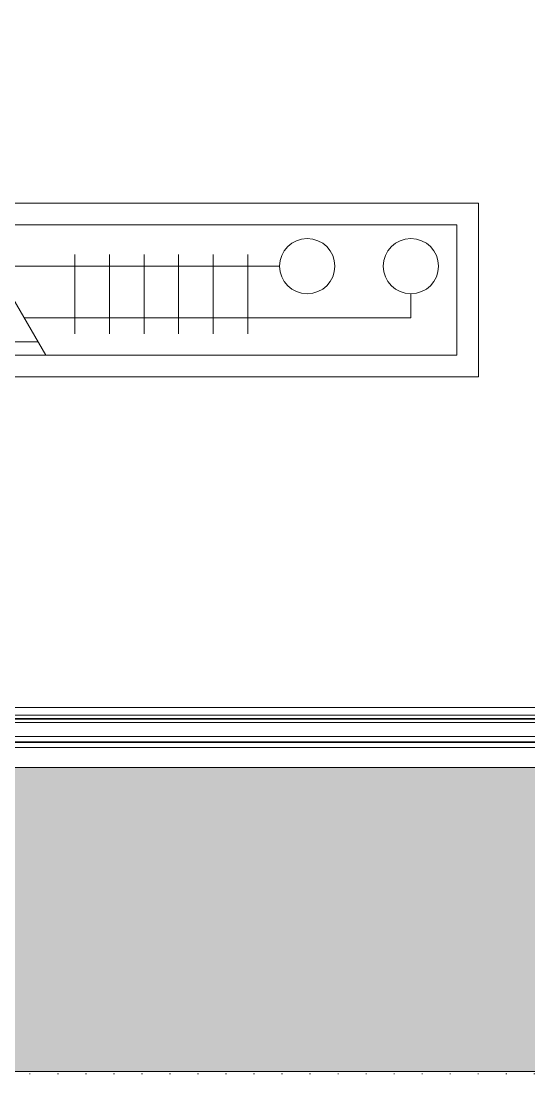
# Model space of a CAD drawing. Extents: x -1281 to 23780, y 0 to 7214.
# Drawn here: x 3169.8 to 3228.3, y 284.7 to 406 of the extents above; entities that cross this region are included whole.
import ezdxf

# ---------------------------------------------------------------- set-up
doc = ezdxf.new("R2010")
doc.units = 0
doc.header["$LTSCALE"] = 25
doc.header["$MEASUREMENT"] = 0
doc.linetypes.add('DOT2', pattern=[0.125, 0, -0.125])
doc.layers.get('0').update_dxf_attribs({"color": 9, "lineweight": 9})
for name, color, linetype, lineweight in [('06D', 9, 'Continuous', 9), ('09', 9, 'Continuous', 9), ('10', 9, 'Continuous', 9), ('15', 9, 'Continuous', 9), ('20', 9, 'DOT2', 9), ('32', 9, 'Continuous', 9), ('40', 9, 'Continuous', 9), ('40B', 9, 'Continuous', 9)]:
    doc.layers.add(name, color=color, linetype=linetype, lineweight=lineweight)

# ---------------------------------------------------------------- blocks, each defined once
blk = doc.blocks.new('p-konvektor_audi')
for p, q in [((250, 89.48), (0, 89.47)), ((250, 89.47), (0, 89.48)), ((250, 69.47), (250, 89.47)), ((191.48, 71.95), (200.19, 86.99)), ((199.29, 85.44), (2.49, 85.42)), ((203.55, 84.5), (203.55, 75.36)), ((207.52, 84.5), (207.52, 75.36)), ((211.5, 84.5), (211.5, 75.36)), ((215.48, 84.5), (215.48, 75.36)), ((219.45, 84.5), (219.45, 75.36)), ((223.43, 84.5), (223.43, 75.36)), ((242.21, 82.69), (197.7, 82.69)), ((242.21, 79.91), (242.21, 82.69)), ((227.1, 76.72), (194.25, 76.73)), ((0, 69.47), (250, 69.47))]:
    blk.add_line(p, q)
for points in [[(250, 89.47), (0, 89.47), (0, 69.47), (250, 69.47)], [(247.51, 86.99), (247.51, 71.95), (2.49, 71.95), (2.49, 86.99)]]:
    blk.add_lwpolyline(points, close=True)
for centre in [(230.28, 76.72), (242.21, 76.72)]:
    blk.add_circle(centre, 3.18)
blk = doc.blocks.new('p-zemin kat')
at = {"layer": '09'}
h = blk.add_hatch(dxfattribs=at)
h.set_pattern_fill('SQUARE', color=252, scale=20, style=0)
h.paths.add_polyline_path([(1719.56, 285), (3319.5, 285), (3319.5, 320), (1719.67, 320)])
at = {"layer": '06D'}
for points in [[(3319.5, 326.92), (1724.23, 326.92)], [(1719.67, 320), (3319.5, 320)]]:
    blk.add_lwpolyline(points, dxfattribs=at)
blk.add_lwpolyline([(1719.56, 285), (3319.5, 285), (3319.5, 320), (1719.67, 320)], close=True, dxfattribs=at)
at = {"layer": '15'}
for p, q in [((3321.03, 326.05), (3117.76, 326.05)), ((3321.03, 325.65), (3117.76, 325.65)), ((3321.03, 325.58), (3117.76, 325.58)), ((3321.03, 325.18), (3117.76, 325.18)), ((3321.03, 323.58), (3117.76, 323.58)), ((3321.03, 322.98), (3117.76, 322.98)), ((3321.03, 322.9), (3117.76, 322.9)), ((3321.03, 322.3), (3117.76, 322.3))]:
    blk.add_line(p, q, dxfattribs=at)
at = {"layer": '20'}
blk.add_lwpolyline([(1719.56, 284.7), (4822.79, 284.7), (4822.79, 2034.32)], dxfattribs=at)
at = {"layer": '40'}
blk.add_lwpolyline([(1851.16, 326.92), (3319.5, 326.92), (3319.5, 343), (3280.52, 343), (3280.5, 427), (3319.5, 427), (3319.5, 570), (4025.5, 570), (4025.5, 427), (4064.5, 427), (4064.5, 343), (3980.5, 343), (3980.5, 326.92), (4680.5, 326.92), (4680.5, 427), (4780.58, 427), (4780.58, 1901.49, 0.054196), (4273.07, 1999.31), (4278.59, 2070.68, 0.306949), (1935.27, 740.05), (1999.45, 708.36, 0.043245), (1856.49, 345)], format="xyb", close=True, dxfattribs=at)
at = {"layer": '40B'}
blk.add_lwpolyline([(3364.5, 343), (3319.5, 343), (3319.5, 320), (1719.67, 320), (1719.67, 326.92), (1719.56, 328.25, -0.047611), (1885.58, 764.59), (1935.27, 740.05, -0.306949), (4278.59, 2070.68), (4283.12, 2125.91, -0.05155), (4780.05, 2034.32), (4787.5, 2034.32), (4787.5, 320), (4025.5, 320), (4025.5, 570), (3319.5, 570), (3319.5, 427), (3364.5, 427), (3364.5, 343)], format="xyb", close=True, dxfattribs=at)

msp = doc.modelspace()

# ---------------------------------------------------------------- block references
at = {"layer": '10'}
msp.add_blockref('p-zemin kat', (0, 0), dxfattribs=at)
at = {"layer": '32', "xscale": -1, "rotation": 180}
msp.add_blockref('p-konvektor_audi', (2972.5, 454.48), dxfattribs=at)

doc.saveas('drawing.dxf')
